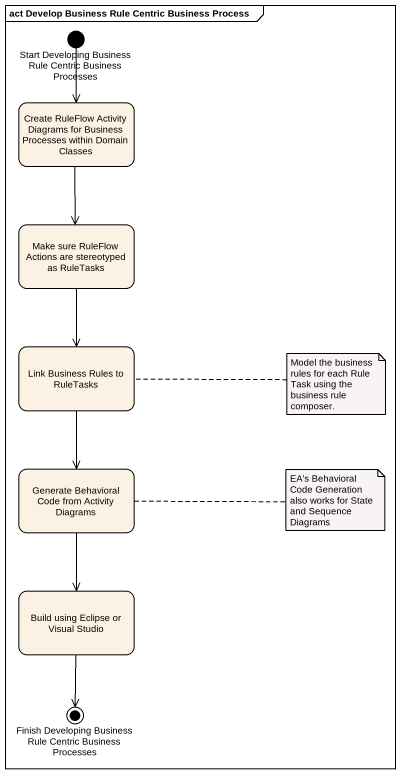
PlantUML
@startuml
mainframe act Develop Business Rule Centric Business Process
hide empty description
state "Start Developing Business Rule Centric Business Processes" as Start_Developing_Business <<start>>
state "Create RuleFlow Activity Diagrams for Business Processes within Domain Classes" as Create_RuleFlow_Activity
state "Make sure RuleFlow Actions are stereotyped as RuleTasks" as Make_sure_RuleFlow_Actions
state "Link Business Rules to RuleTasks" as Link_Business_Rules_to
state "Generate Behavioral Code from Activity Diagrams" as Generate_Behavioral_Code
state "Build using Eclipse or Visual Studio" as Build_using_Eclipse_or
state "Finish Developing Business Rule Centric Business Processes" as Finish_Developing_Business <<end>>
Start_Developing_Business --> Create_RuleFlow_Activity
Create_RuleFlow_Activity --> Make_sure_RuleFlow_Actions
Make_sure_RuleFlow_Actions --> Link_Business_Rules_to
Link_Business_Rules_to --> Generate_Behavioral_Code
Generate_Behavioral_Code --> Build_using_Eclipse_or
Build_using_Eclipse_or --> Finish_Developing_Business
note right of Link_Business_Rules_to : Model the business rules for each Rule Task using the business rule composer.
note right of Generate_Behavioral_Code : EA's Behavioral Code Generation also works for State and Sequence Diagrams
@enduml
